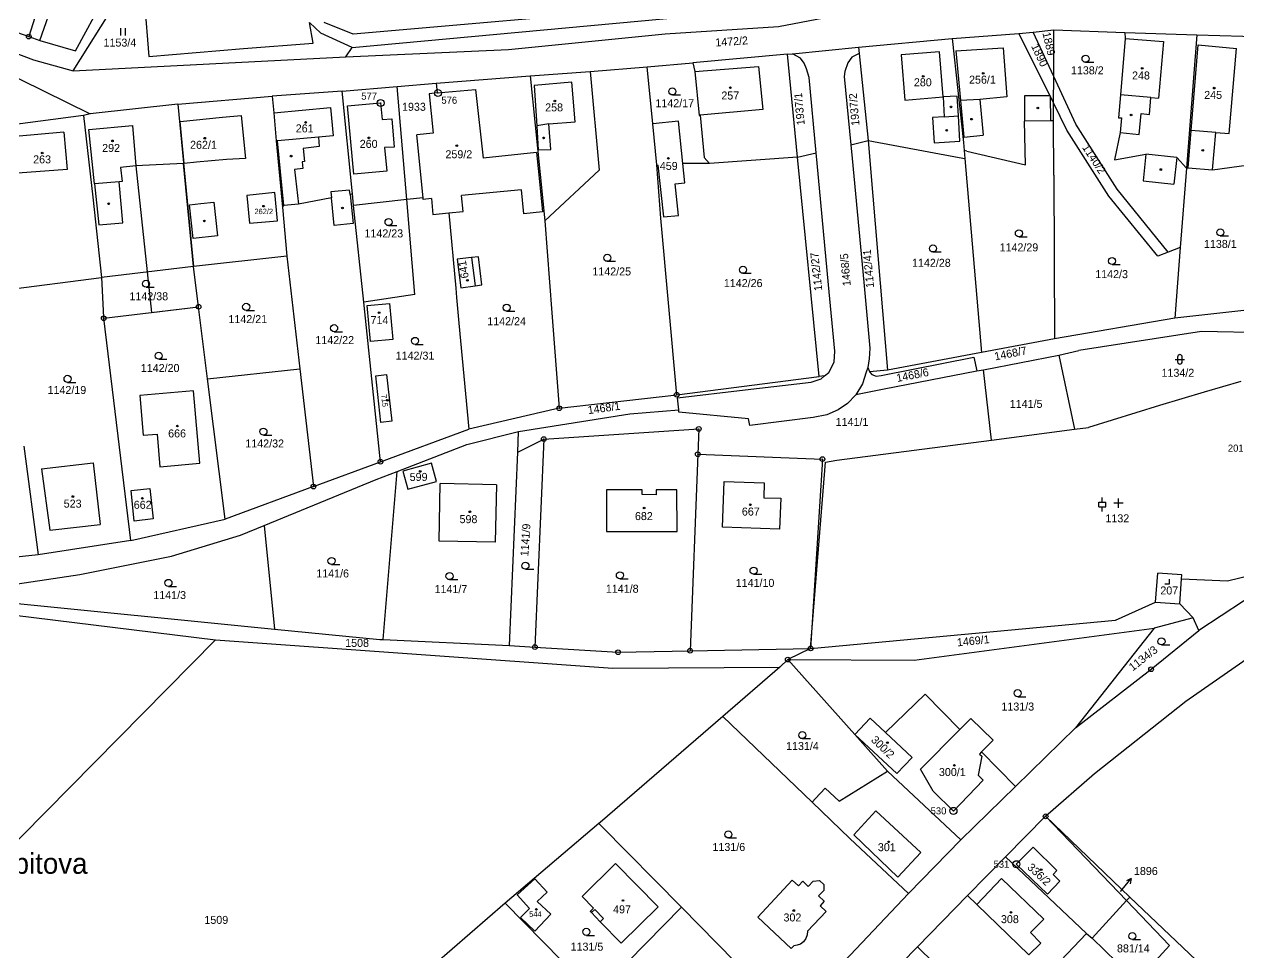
# Model space of a CAD drawing. Extents: x -820725 to -814908, y -1038210 to -1035296.
# Drawn here: x -818348.2 to -818090.2, y -1037106.1 to -1036908.8 of the extents above; entities that cross this region are included whole.
import ezdxf
from ezdxf.enums import TextEntityAlignment as Align

# ---------------------------------------------------------------- set-up
doc = ezdxf.new("R2010")
doc.units = 0
doc.header["$MEASUREMENT"] = 0
doc.linetypes.add('0_051C', pattern=[0])
for name, color, linetype in [('1009', 1, 'CONTINUOUS'), ('101', 1, 'CONTINUOUS'), ('1016', 1, 'CONTINUOUS'), ('1029', 1, 'CONTINUOUS'), ('105', 1, 'CONTINUOUS'), ('18', 1, 'CONTINUOUS'), ('21800', 1, 'CONTINUOUS'), ('21900', 1, 'CONTINUOUS'), ('23700', 1, 'CONTINUOUS'), ('304', 1, 'CONTINUOUS'), ('306', 1, 'CONTINUOUS'), ('315', 1, 'CONTINUOUS'), ('316', 1, 'CONTINUOUS'), ('318', 1, 'CONTINUOUS'), ('319', 1, 'CONTINUOUS'), ('402', 1, 'CONTINUOUS'), ('404', 1, 'CONTINUOUS')]:
    doc.layers.add(name, color=color, linetype=linetype)

# ---------------------------------------------------------------- blocks, each defined once
blk = doc.blocks.new('4_02$0')
at = {"layer": '404', "color": 255, "linetype": 'Continuous'}
blk.add_circle((-0.01, 0), 0.175, dxfattribs=at)
blk = doc.blocks.new('1029$1')
at = {"layer": '1029', "color": 6, "linetype": 'Continuous'}
for p, q in [((0, 3), (-0.5, 2)), ((0, 0), (0, 3)), ((0, 3), (0.5, 2))]:
    blk.add_line(p, q, dxfattribs=at)
blk = doc.blocks.new('3_04$3')
at = {"layer": '304', "color": 255, "linetype": 'Continuous'}
blk.add_line((0.01, 0), (1.76, 0), dxfattribs=at)
blk.add_circle((0.01, 0.75), 0.75, dxfattribs=at)
blk = doc.blocks.new('3_15$9')
at = {"layer": '315', "color": 255, "linetype": 'Continuous'}
for p, q in [((1, 1), (-1, 1)), ((0, 0), (0, 2))]:
    blk.add_line(p, q, dxfattribs=at)
blk = doc.blocks.new('3_16$4')
at = {"layer": '316', "color": 255, "linetype": 'Continuous'}
for p, q in [((-1, 1), (1, 1)), ((-0.5, 1.5), (-0.5, 0.5)), ((0.5, 0.5), (0.5, 1.5))]:
    blk.add_line(p, q, dxfattribs=at)
for centre, start, end in [((0, 1.5), 0, 180), ((0, 0.5), 180, 359.9879)]:
    blk.add_arc(centre, 0.5, start, end, dxfattribs=at)
blk = doc.blocks.new('3_06$2')
at = {"layer": '306', "color": 255, "linetype": 'Continuous'}
for p, q in [((-0.51, 0), (-0.51, 1.5)), ((0.49, 0), (0.49, 1.5))]:
    blk.add_line(p, q, dxfattribs=at)
blk = doc.blocks.new('3_19$11')
at = {"layer": '319', "color": 255, "linetype": 'Continuous'}
for p, q in [((-1, 0), (0, 0)), ((0, 0), (0, 1))]:
    blk.add_line(p, q, dxfattribs=at)
blk = doc.blocks.new('1_01$12')
at = {"layer": '101', "color": 3, "linetype": 'Continuous'}
for radius in [0.75, 0.03]:
    blk.add_circle((0, 0), radius, dxfattribs=at)
blk = doc.blocks.new('3_18$14')
at = {"layer": '318', "color": 255, "linetype": 'Continuous'}
for p, q in [((0, 2), (0, 3)), ((-0.75, 2), (0.75, 2)), ((-0.75, 1), (-0.75, 2)), ((-0.75, 1), (0.75, 1)), ((0, 0), (0, 1)), ((0.75, 1), (0.75, 2))]:
    blk.add_line(p, q, dxfattribs=at)
blk = doc.blocks.new('1_05$13')
at = {"layer": '105', "color": 3, "linetype": 'Continuous'}
for radius in [0.5, 0.0303]:
    blk.add_circle((0, 0), radius, dxfattribs=at)

msp = doc.modelspace()

# ---------------------------------------------------------------- linework, layer by layer
at = {"layer": '1029', "color": 255, "linetype": 'Continuous'}
msp.add_line((-818115.33, -1037093.12), (-818114.97, -1037092.69), dxfattribs=at)
at = {"layer": '21800', "color": 255, "linetype": 'Continuous'}
for p, q in [((-818114.36, -1036911.8), (-818106.24, -1036912.49)), ((-818153.81, -1036914.66), (-818161.92, -1036915.29)), ((-818153.05, -1036924.25), (-818153.81, -1036914.66)), ((-818150.33, -1036914.47), (-818140.27, -1036913.8)), ((-818150.33, -1036914.47), (-818149.35, -1036924.99)), ((-818140.27, -1036913.8), (-818139.49, -1036924.25)), ((-818106.24, -1036912.49), (-818107.27, -1036924.48)), ((-818100.32, -1036931.34), (-818098.82, -1036913.15)), ((-818098.82, -1036913.15), (-818090.71, -1036913.91)), ((-818092.25, -1036932.01), (-818090.71, -1036913.91)), ((-818161.92, -1036915.29), (-818161.16, -1036924.92)), ((-818205.79, -1036918.86), (-818192.23, -1036917.8)), ((-818192.23, -1036917.8), (-818191.36, -1036926.93)), ((-818260.53, -1036923.4), (-818252.38, -1036922.64)), ((-818252.38, -1036922.64), (-818250.77, -1036937.23)), ((-818231.88, -1036921.13), (-818239.95, -1036921.8)), ((-818239.95, -1036921.8), (-818239.38, -1036930.36)), ((-818231.2, -1036929.53), (-818231.88, -1036921.13)), ((-818161.16, -1036924.92), (-818153.05, -1036924.25)), ((-818150.05, -1036924.06), (-818153.05, -1036924.25)), ((-818153.05, -1036924.25), (-818152.82, -1036928.48)), ((-818149.79, -1036928.23), (-818150.05, -1036924.06)), ((-818145.21, -1036924.77), (-818149.35, -1036924.99)), ((-818149.35, -1036924.99), (-818148.64, -1036932.8)), ((-818139.49, -1036924.25), (-818145.21, -1036924.77)), ((-818145.21, -1036924.77), (-818144.53, -1036932.34)), ((-818130.26, -1036923.98), (-818135.78, -1036924.03)), ((-818135.78, -1036924.03), (-818135.77, -1036929.38)), ((-818130.26, -1036923.98), (-818130.21, -1036929.33)), ((-818108.89, -1036924.34), (-818115.35, -1036923.81)), ((-818109.2, -1036927.94), (-818108.89, -1036924.34)), ((-818108.89, -1036924.34), (-818107.27, -1036924.48)), ((-818295.25, -1036927.63), (-818283.17, -1036926.46)), ((-818283.17, -1036926.46), (-818282.6, -1036932.49)), ((-818279.55, -1036926.14), (-818272.57, -1036925.51)), ((-818278.24, -1036940.65), (-818279.55, -1036926.14)), ((-818272.57, -1036925.51), (-818272.24, -1036929.02)), ((-818191.36, -1036926.93), (-818204.67, -1036928.13)), ((-818111.36, -1036932.21), (-818110.98, -1036927.79)), ((-818110.98, -1036927.79), (-818109.2, -1036927.94)), ((-818334.53, -1036931.13), (-818325.25, -1036930.33)), ((-818325.25, -1036930.33), (-818324.51, -1036938.91)), ((-818315.14, -1036929.43), (-818306.14, -1036928.57)), ((-818314.31, -1036938.37), (-818315.14, -1036929.43)), ((-818306.14, -1036928.57), (-818302.13, -1036928.15)), ((-818302.13, -1036928.15), (-818301.26, -1036937.29)), ((-818272.24, -1036929.02), (-818270.19, -1036928.86)), ((-818270.19, -1036928.86), (-818269.68, -1036934.89)), ((-818236.8, -1036929.96), (-818239.38, -1036930.36)), ((-818239.38, -1036930.36), (-818239.05, -1036935.5)), ((-818236.8, -1036929.96), (-818231.2, -1036929.53)), ((-818236.39, -1036935.38), (-818236.8, -1036929.96)), ((-818152.82, -1036928.48), (-818155.26, -1036928.62)), ((-818155.26, -1036928.62), (-818154.96, -1036933.97)), ((-818152.82, -1036928.48), (-818149.79, -1036928.23)), ((-818149.47, -1036933.63), (-818149.79, -1036928.23)), ((-818339.83, -1036931.69), (-818350.08, -1036932.61)), ((-818339.83, -1036931.69), (-818339.13, -1036939.67)), ((-818333.33, -1036942.68), (-818334.53, -1036931.13)), ((-818285.77, -1036932.76), (-818294.44, -1036933.55)), ((-818282.6, -1036932.49), (-818285.77, -1036932.76)), ((-818285.77, -1036932.76), (-818285.6, -1036934.79)), ((-818148.64, -1036932.8), (-818144.53, -1036932.34)), ((-818115.39, -1036931.77), (-818111.36, -1036932.21)), ((-818100.97, -1036939.29), (-818100.32, -1036931.34)), ((-818095.12, -1036931.77), (-818100.32, -1036931.34)), ((-818095.78, -1036939.72), (-818095.12, -1036931.77)), ((-818095.12, -1036931.77), (-818092.25, -1036932.01)), ((-818294.44, -1036933.55), (-818294.7, -1036933.58)), ((-818293.13, -1036947.32), (-818294.44, -1036933.55)), ((-818285.6, -1036934.79), (-818289, -1036935.17)), ((-818289, -1036935.17), (-818288.69, -1036937.98)), ((-818269.68, -1036934.89), (-818271.68, -1036935.01)), ((-818271.68, -1036935.01), (-818271.21, -1036940.02)), ((-818239.05, -1036935.5), (-818236.39, -1036935.38)), ((-818154.96, -1036933.97), (-818149.47, -1036933.63)), ((-818311.69, -1036938.12), (-818314.31, -1036938.37)), ((-818305.28, -1036937.54), (-818311.69, -1036938.12)), ((-818301.26, -1036937.29), (-818305.28, -1036937.54)), ((-818288.69, -1036937.98), (-818289.18, -1036938.03)), ((-818289.18, -1036938.03), (-818289.03, -1036939.44)), ((-818239.4, -1036936.02), (-818250.77, -1036937.23)), ((-818239.4, -1036936.02), (-818238.92, -1036940.76)), ((-818103.4, -1036937.08), (-818109.97, -1036936.43)), ((-818339.13, -1036939.67), (-818349.6, -1036940.47)), ((-818324.51, -1036938.91), (-818327.8, -1036939.22)), ((-818327.8, -1036939.22), (-818327.42, -1036942.2)), ((-818289.03, -1036939.44), (-818290.86, -1036939.66)), ((-818290.86, -1036939.66), (-818289.98, -1036947.06)), ((-818271.21, -1036940.02), (-818278.24, -1036940.65)), ((-818328.1, -1036942.29), (-818333.33, -1036942.68)), ((-818327.42, -1036942.2), (-818328.1, -1036942.29)), ((-818279.12, -1036944.04), (-818283.14, -1036944.42)), ((-818283.14, -1036944.42), (-818283, -1036945.71)), ((-818279.03, -1036944.95), (-818279.12, -1036944.04)), ((-818313.11, -1036947.18), (-818310.74, -1036946.92)), ((-818312.34, -1036954.32), (-818313.11, -1036947.18)), ((-818310.74, -1036946.92), (-818307.97, -1036946.62)), ((-818307.97, -1036946.62), (-818307.2, -1036953.77)), ((-818307.2, -1036953.77), (-818312.34, -1036954.32)), ((-818253.23, -1036958.38), (-818252.44, -1036964.39)), ((-818157.81, -1037067.12), (-818149.48, -1037058.69)), ((-818144.84, -1037064.37), (-818145.61, -1037068.41)), ((-818144.87, -1037063.42), (-818145.34, -1037063.89)), ((-818145.34, -1037063.89), (-818144.84, -1037064.37)), ((-818155.17, -1037071.78), (-818157.81, -1037067.12)), ((-818144.55, -1037069.44), (-818150.85, -1037076.01)), ((-818144.55, -1037069.44), (-818145.61, -1037068.41)), ((-818150.85, -1037076.01), (-818155.17, -1037071.78)), ((-818167.32, -1037075.96), (-818172.03, -1037081.06)), ((-818157.74, -1037084.85), (-818167.32, -1037075.96)), ((-818172.03, -1037081.06), (-818162.63, -1037090.03)), ((-818162.63, -1037090.03), (-818157.74, -1037084.85)), ((-818133.89, -1037083.66), (-818137.52, -1037087.33)), ((-818133.89, -1037083.66), (-818128.84, -1037088.65)), ((-818137.52, -1037087.33), (-818130.88, -1037093.69)), ((-818145.84, -1037095.88), (-818140.65, -1037090.37)), ((-818140.65, -1037090.37), (-818131.67, -1037099.02)), ((-818128.84, -1037088.65), (-818129.66, -1037089.51)), ((-818129.66, -1037089.51), (-818128.21, -1037090.89)), ((-818128.21, -1037090.89), (-818130.88, -1037093.69)), ((-818227.05, -1037096.9), (-818227.77, -1037097.6)), ((-818225.16, -1037098.84), (-818227.05, -1037096.9)), ((-818225.88, -1037099.55), (-818225.16, -1037098.84)), ((-818131.67, -1037099.02), (-818134.5, -1037101.79)), ((-818134.5, -1037101.79), (-818132.28, -1037104.06)), ((-818132.28, -1037104.06), (-818134.85, -1037106.58))]:
    msp.add_line(p, q, dxfattribs=at)
msp.add_lwpolyline([(-818333.33, -1036942.68), (-818332.39, -1036951.43), (-818327.27, -1036951), (-818328.1, -1036942.29)], dxfattribs=at)
at = {"layer": '21900', "color": 3, "linetype": 'Continuous'}
for p, q in [((-818308.23, -1036788.88), (-818347.3, -1036911.4)), ((-818344.92, -1036912.22), (-818339.55, -1036896.6)), ((-818337.38, -1036914.44), (-818330.57, -1036901.91)), ((-818337.84, -1036918.67), (-818328.83, -1036904.38)), ((-818322.7, -1036904.16), (-818321.75, -1036915.61)), ((-818363.37, -1036905.83), (-818347.3, -1036911.4)), ((-818278.56, -1036913.72), (-818187.14, -1036905.31)), ((-818213.18, -1036905.26), (-818278.39, -1036910.89)), ((-818187.98, -1036909.28), (-818165.42, -1036904.94)), ((-818367.68, -1036908.34), (-818346.27, -1036916.35)), ((-818286.9, -1036912.78), (-818287.62, -1036908.4)), ((-818285.25, -1036910.66), (-818287.62, -1036908.4)), ((-818278.39, -1036910.89), (-818284.51, -1036908.44)), ((-818212.12, -1036910.85), (-818187.98, -1036909.28)), ((-818347.3, -1036911.4), (-818344.92, -1036912.22)), ((-818344.92, -1036912.22), (-818337.38, -1036914.44)), ((-818278.56, -1036913.72), (-818285.25, -1036910.66)), ((-818245.34, -1036914.18), (-818212.12, -1036910.85)), ((-818171.03, -1036913.68), (-818151.1, -1036911.84)), ((-818151.1, -1036911.84), (-818136.95, -1036910.79)), ((-818151.1, -1036911.84), (-818148.72, -1036933.89)), ((-818136.95, -1036910.79), (-818133.9, -1036910.46)), ((-818130.26, -1036923.98), (-818136.95, -1036910.79)), ((-818133.9, -1036910.46), (-818129.49, -1036909.99)), ((-818129.53, -1036919.9), (-818133.9, -1036910.46)), ((-818129.53, -1036919.9), (-818129.49, -1036909.99)), ((-818129.49, -1036909.99), (-818114.43, -1036910.53)), ((-818114.36, -1036911.8), (-818115.35, -1036923.81)), ((-818114.43, -1036910.53), (-818114.36, -1036911.8)), ((-818114.43, -1036910.53), (-818099.12, -1036911.07)), ((-818099.12, -1036911.07), (-818101.36, -1036939.4)), ((-818099.12, -1036911.07), (-818080.74, -1036911.54)), ((-818321.75, -1036915.61), (-818301.66, -1036913.94)), ((-818301.66, -1036913.94), (-818286.9, -1036912.78)), ((-818279.92, -1036915.72), (-818278.56, -1036913.72)), ((-818279.92, -1036915.72), (-818245.34, -1036914.18)), ((-818185.01, -1036915.05), (-818171.03, -1036913.68)), ((-818171.03, -1036913.68), (-818170.89, -1036914.99)), ((-818358.52, -1036915.86), (-818334.23, -1036927.86)), ((-818346.27, -1036916.35), (-818337.84, -1036918.67)), ((-818337.84, -1036918.67), (-818279.92, -1036915.72)), ((-818215.89, -1036917.85), (-818206.2, -1036916.97)), ((-818186.07, -1036915.15), (-818206.2, -1036916.97)), ((-818206.2, -1036916.97), (-818205.79, -1036918.86)), ((-818186.07, -1036915.15), (-818185.01, -1036915.05)), ((-818183.97, -1036937.03), (-818186.07, -1036915.15)), ((-818170.89, -1036914.99), (-818168.97, -1036933.53)), ((-818260.74, -1036921.3), (-818240.75, -1036919.77)), ((-818240.75, -1036919.77), (-818228.05, -1036918.8)), ((-818240.75, -1036919.77), (-818238.61, -1036940.69)), ((-818228.05, -1036918.8), (-818215.89, -1036917.85)), ((-818228.05, -1036918.8), (-818226.09, -1036939.8)), ((-818214.73, -1036929.93), (-818215.89, -1036917.85)), ((-818205.79, -1036918.86), (-818204.85, -1036928.15)), ((-818129.55, -1036925.47), (-818129.53, -1036919.9)), ((-818124.83, -1036930.04), (-818129.53, -1036919.9)), ((-818280.68, -1036922.99), (-818269.01, -1036922)), ((-818269.01, -1036922), (-818260.74, -1036921.3)), ((-818266.97, -1036946.07), (-818269.01, -1036922)), ((-818260.74, -1036921.3), (-818260.53, -1036923.4)), ((-818315.63, -1036925.76), (-818295.58, -1036924.09)), ((-818280.68, -1036922.99), (-818295.58, -1036924.09)), ((-818295.58, -1036924.09), (-818295.25, -1036927.63)), ((-818278.53, -1036944.85), (-818280.68, -1036922.99)), ((-818260.53, -1036923.4), (-818262.22, -1036923.56)), ((-818262.22, -1036923.56), (-818261.36, -1036931.95)), ((-818129.55, -1036925.47), (-818130.26, -1036923.98)), ((-818115.35, -1036923.81), (-818115.75, -1036928.66)), ((-818315.63, -1036925.76), (-818334.23, -1036927.86)), ((-818315.63, -1036925.76), (-818312.27, -1036960.24)), ((-818295.25, -1036927.63), (-818294.7, -1036933.58)), ((-818129.56, -1036929.33), (-818129.55, -1036925.47)), ((-818126.77, -1036931.27), (-818129.55, -1036925.47)), ((-818335.64, -1036928.16), (-818355.2, -1036930.75)), ((-818334.23, -1036927.86), (-818335.64, -1036928.16)), ((-818335.64, -1036928.16), (-818333.71, -1036945.51)), ((-818209.28, -1036929.41), (-818214.73, -1036929.93)), ((-818213.89, -1036938.67), (-818214.73, -1036929.93)), ((-818208.34, -1036938.39), (-818209.28, -1036929.41)), ((-818204.85, -1036928.15), (-818204.67, -1036928.13)), ((-818204.67, -1036928.13), (-818203.82, -1036937.08)), ((-818130.21, -1036929.33), (-818135.77, -1036929.38)), ((-818135.54, -1036938.7), (-818135.77, -1036929.38)), ((-818129.56, -1036929.33), (-818130.21, -1036929.33)), ((-818129.51, -1036940.86), (-818129.56, -1036929.33)), ((-818116.06, -1036943.85), (-818124.83, -1036930.04)), ((-818115.75, -1036928.66), (-818115.13, -1036928.71)), ((-818115.13, -1036928.71), (-818115.39, -1036931.77)), ((-818261.36, -1036931.95), (-818264.85, -1036932.31)), ((-818263.51, -1036945.69), (-818264.85, -1036932.31)), ((-818117.84, -1036945.31), (-818126.77, -1036931.27)), ((-818115.39, -1036931.77), (-818116.59, -1036937.57)), ((-818294.7, -1036933.58), (-818293.4, -1036947.66)), ((-818172.65, -1036934.39), (-818168.97, -1036933.53)), ((-818168.97, -1036933.53), (-818167.96, -1036945.3)), ((-818168.97, -1036933.53), (-818149.6, -1036937.13)), ((-818148.72, -1036933.89), (-818148.57, -1036935.59)), ((-818203.82, -1036937.08), (-818202.7, -1036938.37)), ((-818183.97, -1036937.03), (-818202.7, -1036938.37)), ((-818183.97, -1036937.03), (-818180, -1036936.1)), ((-818179.34, -1036983.62), (-818183.97, -1036937.03)), ((-818149.6, -1036937.13), (-818148.42, -1036937.35)), ((-818147.98, -1036935.73), (-818148.57, -1036935.59)), ((-818148.57, -1036935.59), (-818148.42, -1036937.35)), ((-818148.42, -1036937.35), (-818144.86, -1036978.53)), ((-818147.98, -1036935.73), (-818135.54, -1036938.7)), ((-818116.59, -1036937.57), (-818109.97, -1036936.43)), ((-818109.97, -1036936.43), (-818110.56, -1036942.09)), ((-818103.4, -1036937.08), (-818104.03, -1036942.78)), ((-818101.36, -1036939.4), (-818103.4, -1036937.08)), ((-818095.78, -1036939.72), (-818083.8, -1036938.09)), ((-818238.61, -1036940.69), (-818238.92, -1036940.76)), ((-818238.61, -1036940.69), (-818237.62, -1036950.58)), ((-818226.09, -1036939.8), (-818237.62, -1036950.58)), ((-818212.98, -1036949.97), (-818213.89, -1036938.67)), ((-818213.89, -1036938.67), (-818213.63, -1036938.77)), ((-818213.63, -1036938.77), (-818212.46, -1036949.74)), ((-818202.7, -1036938.37), (-818208.34, -1036938.39)), ((-818207.91, -1036942.47), (-818208.34, -1036938.39)), ((-818101.36, -1036939.4), (-818102.66, -1036956.23)), ((-818101.36, -1036939.4), (-818100.97, -1036939.29)), ((-818100.97, -1036939.29), (-818095.78, -1036939.72)), ((-818238.92, -1036940.76), (-818238.13, -1036948.65)), ((-818209.98, -1036942.69), (-818207.91, -1036942.47)), ((-818209.28, -1036949.41), (-818209.98, -1036942.69)), ((-818129.51, -1036940.86), (-818129.36, -1036975.67)), ((-818110.56, -1036942.09), (-818104.03, -1036942.78)), ((-818333.71, -1036945.51), (-818331.82, -1036962.63)), ((-818295.03, -1036944.56), (-818300.97, -1036945.16)), ((-818300.97, -1036945.16), (-818300.41, -1036951.09)), ((-818294.43, -1036950.54), (-818295.03, -1036944.56)), ((-818283, -1036945.71), (-818289.98, -1036947.06)), ((-818282.39, -1036951.56), (-818283, -1036945.71)), ((-818278.53, -1036944.85), (-818279.03, -1036944.95)), ((-818279.03, -1036944.95), (-818278.38, -1036951.14)), ((-818278.28, -1036947.29), (-818278.53, -1036944.85)), ((-818263.51, -1036945.69), (-818266.97, -1036946.07)), ((-818263.48, -1036946.02), (-818263.51, -1036945.69)), ((-818261.75, -1036945.85), (-818263.48, -1036946.02)), ((-818261.75, -1036945.85), (-818261.41, -1036949.24)), ((-818242.62, -1036943.97), (-818255.33, -1036945.21)), ((-818254.99, -1036948.59), (-818255.33, -1036945.21)), ((-818242.12, -1036949.05), (-818242.62, -1036943.97)), ((-818167.96, -1036945.3), (-818164.84, -1036982.29)), ((-818107.4, -1036958.06), (-818117.84, -1036945.31)), ((-818105.25, -1036957.23), (-818116.06, -1036943.85)), ((-818293.4, -1036947.66), (-818293.13, -1036947.32)), ((-818293.4, -1036947.66), (-818292.44, -1036958.06)), ((-818289.98, -1036947.06), (-818293.13, -1036947.32)), ((-818266.97, -1036946.07), (-818278.28, -1036947.29)), ((-818276.12, -1036967.87), (-818278.28, -1036947.29)), ((-818265.27, -1036966.23), (-818266.97, -1036946.07)), ((-818300.41, -1036951.09), (-818294.43, -1036950.54)), ((-818261.41, -1036949.24), (-818258.05, -1036948.9)), ((-818258.05, -1036948.9), (-818254.99, -1036948.59)), ((-818258.05, -1036948.9), (-818256.57, -1036964.91)), ((-818238.13, -1036948.65), (-818242.12, -1036949.05)), ((-818237.62, -1036950.58), (-818236.14, -1036970.15)), ((-818209.64, -1036987.54), (-818212.98, -1036949.97)), ((-818212.46, -1036949.74), (-818209.28, -1036949.41)), ((-818278.38, -1036951.14), (-818282.39, -1036951.56)), ((-818292.44, -1036958.06), (-818312.27, -1036960.24)), ((-818292.44, -1036958.06), (-818289.68, -1036982.05)), ((-818253.23, -1036958.38), (-818256.27, -1036958.73)), ((-818256.27, -1036958.73), (-818255.47, -1036964.78)), ((-818251.76, -1036958.24), (-818253.23, -1036958.38)), ((-818251, -1036964.19), (-818251.76, -1036958.24)), ((-818105.25, -1036957.23), (-818107.4, -1036958.06)), ((-818102.66, -1036956.23), (-818105.25, -1036957.23)), ((-818102.66, -1036956.23), (-818103.82, -1036971.23)), ((-818312.27, -1036960.24), (-818331.82, -1036962.63)), ((-818311.2, -1036968.84), (-818312.27, -1036960.24)), ((-818352.76, -1036965.27), (-818331.82, -1036962.63)), ((-818331.82, -1036962.63), (-818331.4, -1036971.04)), ((-818265.27, -1036966.23), (-818276.12, -1036967.87)), ((-818256.57, -1036964.91), (-818256.39, -1036966.86)), ((-818255.47, -1036964.78), (-818252.44, -1036964.39)), ((-818252.44, -1036964.39), (-818251, -1036964.19)), ((-818331.37, -1036971.28), (-818311.2, -1036968.84)), ((-818309.29, -1036984.18), (-818311.2, -1036968.84)), ((-818275.91, -1036969.9), (-818276.12, -1036967.87)), ((-818275.4, -1036968.55), (-818270.62, -1036968.15)), ((-818274.71, -1036976.2), (-818275.4, -1036968.55)), ((-818270.62, -1036968.15), (-818269.94, -1036975.76)), ((-818256.39, -1036966.86), (-818255.89, -1036972.3)), ((-818331.37, -1036971.28), (-818331.4, -1036971.04)), ((-818325.6, -1037018.49), (-818331.37, -1036971.28)), ((-818272.57, -1037001.78), (-818275.91, -1036969.9)), ((-818236.14, -1036970.15), (-818234.6, -1036990.41)), ((-818103.82, -1036971.23), (-818129.36, -1036975.67)), ((-818087.23, -1036969.4), (-818103.82, -1036971.23)), ((-818255.89, -1036972.3), (-818253.81, -1036994.84)), ((-818098.17, -1036974.12), (-818124.23, -1036978.14)), ((-818076.36, -1036974.57), (-818098.17, -1036974.12)), ((-818269.94, -1036975.76), (-818274.71, -1036976.2)), ((-818129.36, -1036975.67), (-818144.86, -1036978.53)), ((-818144.86, -1036978.53), (-818164.84, -1036982.29)), ((-818144.47, -1036982.22), (-818128.47, -1036979.09)), ((-818128.47, -1036979.09), (-818124.23, -1036978.14)), ((-818128.47, -1036979.09), (-818125.09, -1036994.87)), ((-818309.29, -1036984.18), (-818289.68, -1036982.05)), ((-818305.59, -1037013.95), (-818309.29, -1036984.18)), ((-818289.68, -1036982.05), (-818286.81, -1037007.05)), ((-818273.59, -1036983.48), (-818271.28, -1036983.22)), ((-818272.49, -1036993.41), (-818273.59, -1036983.48)), ((-818271.28, -1036983.22), (-818270.15, -1036993.17)), ((-818209.64, -1036987.54), (-818179.34, -1036983.62)), ((-818178.2, -1036983.52), (-818179.34, -1036983.62)), ((-818164.84, -1036982.29), (-818168.65, -1036982.64)), ((-818145.89, -1036982.46), (-818144.47, -1036982.22)), ((-818142.79, -1036997.18), (-818144.47, -1036982.22)), ((-818312.26, -1036986.69), (-818323.7, -1036987.71)), ((-818310.92, -1037002.1), (-818312.26, -1036986.69)), ((-818097.58, -1036986.98), (-818107.06, -1036989.82)), ((-818089.76, -1036984.72), (-818097.58, -1036986.98)), ((-818323.7, -1036987.71), (-818322.99, -1036996.13)), ((-818234.6, -1036990.41), (-818209.64, -1036987.54)), ((-818234.6, -1036990.41), (-818253.81, -1036994.84)), ((-818243.21, -1036995.34), (-818219.59, -1036991.61)), ((-818219.59, -1036991.61), (-818209.21, -1036990.73)), ((-818209.17, -1036991.22), (-818209.21, -1036990.73)), ((-818107.06, -1036989.82), (-818122.12, -1036994.48)), ((-818272.57, -1037001.78), (-818253.81, -1036994.84)), ((-818270.15, -1036993.17), (-818272.49, -1036993.41)), ((-818237.87, -1036996.96), (-818204.94, -1036994.79)), ((-818204.94, -1036994.79), (-818205.15, -1037000.17)), ((-818142.79, -1036997.18), (-818125.09, -1036994.87)), ((-818125.09, -1036994.87), (-818122.12, -1036994.48)), ((-818322.99, -1036996.13), (-818320.01, -1036995.88)), ((-818320.01, -1036995.88), (-818319.41, -1037002.84)), ((-818254.23, -1036998.13), (-818243.21, -1036995.34)), ((-818243.4, -1036999.71), (-818243.21, -1036995.34)), ((-818243.4, -1036999.71), (-818237.87, -1036996.96)), ((-818237.87, -1036996.96), (-818239.76, -1037041.17)), ((-818175.59, -1037001.4), (-818142.79, -1036997.18)), ((-818348.32, -1036998.47), (-818345.26, -1037021.58)), ((-818269.03, -1037003.82), (-818254.23, -1036998.13)), ((-818245.15, -1037040.84), (-818243.4, -1036999.71)), ((-818344.56, -1037003.25), (-818333.59, -1037002.03)), ((-818333.59, -1037002.03), (-818332.13, -1037015.1)), ((-818319.41, -1037002.84), (-818310.92, -1037002.1)), ((-818286.81, -1037007.05), (-818272.57, -1037001.78)), ((-818261.74, -1037002.1), (-818267.82, -1037003.74)), ((-818260.69, -1037005.98), (-818261.74, -1037002.1)), ((-818205.15, -1037000.17), (-818206.78, -1037041.95)), ((-818205.15, -1037000.17), (-818178.67, -1037001.22)), ((-818178.67, -1037001.22), (-818181.19, -1037041.43)), ((-818181.19, -1037041.43), (-818178.01, -1037001.86)), ((-818178.01, -1037001.86), (-818175.59, -1037001.4)), ((-818344.56, -1037003.25), (-818342.82, -1037016.29)), ((-818273.47, -1037005.52), (-818269.03, -1037003.82)), ((-818272.01, -1037039.58), (-818269.03, -1037003.82)), ((-818267.82, -1037003.74), (-818266.77, -1037007.63)), ((-818325.53, -1037007.86), (-818321.54, -1037007.46)), ((-818321.54, -1037007.46), (-818320.83, -1037013.91)), ((-818286.81, -1037007.05), (-818305.59, -1037013.95)), ((-818297.31, -1037015.32), (-818273.47, -1037005.52)), ((-818266.77, -1037007.63), (-818260.69, -1037005.98)), ((-818260.1, -1037018.64), (-818259.88, -1037006.37)), ((-818247.95, -1037006.65), (-818259.88, -1037006.37)), ((-818247.95, -1037006.65), (-818248.2, -1037018.84)), ((-818216.96, -1037007.73), (-818224.56, -1037007.77)), ((-818224.56, -1037007.77), (-818224.54, -1037016.57)), ((-818216.97, -1037008.75), (-818216.96, -1037007.73)), ((-818209.58, -1037007.74), (-818214.02, -1037007.76)), ((-818214.02, -1037007.76), (-818214.01, -1037008.79)), ((-818209.56, -1037016.57), (-818209.58, -1037007.74)), ((-818199.87, -1037015.68), (-818199.54, -1037006)), ((-818199.54, -1037006), (-818191.03, -1037006.25)), ((-818191.03, -1037006.25), (-818191.14, -1037009.44)), ((-818324.87, -1037014.37), (-818325.53, -1037007.86)), ((-818214.01, -1037008.79), (-818216.97, -1037008.75)), ((-818191.14, -1037009.44), (-818187.53, -1037009.54)), ((-818187.53, -1037009.54), (-818187.77, -1037016.09)), ((-818342.82, -1037016.29), (-818332.13, -1037015.1)), ((-818325.6, -1037018.49), (-818305.59, -1037013.95)), ((-818320.83, -1037013.91), (-818324.87, -1037014.37)), ((-818302.34, -1037017.39), (-818297.31, -1037015.32)), ((-818297.31, -1037015.32), (-818295.1, -1037037.32)), ((-818316.95, -1037021.86), (-818302.34, -1037017.39)), ((-818224.54, -1037016.57), (-818209.56, -1037016.57)), ((-818187.77, -1037016.09), (-818199.87, -1037015.68)), ((-818325.6, -1037018.49), (-818345.26, -1037021.58)), ((-818248.2, -1037018.84), (-818260.1, -1037018.64)), ((-818345.26, -1037021.58), (-818360.8, -1037023.15)), ((-818336.45, -1037025.7), (-818316.95, -1037021.86)), ((-818356.35, -1037028.7), (-818336.45, -1037025.7)), ((-818107.89, -1037031.62), (-818107.42, -1037025.46)), ((-818102.32, -1037025.83), (-818107.42, -1037025.46)), ((-818102.38, -1037026.63), (-818102.32, -1037025.83)), ((-818092.61, -1037027.09), (-818084.3, -1037025.01)), ((-818102.76, -1037031.94), (-818102.38, -1037026.63)), ((-818102.38, -1037026.63), (-818092.61, -1037027.09)), ((-818083.24, -1037027.43), (-818098.7, -1037037.6)), ((-818356.34, -1037031.21), (-818295.1, -1037037.32)), ((-818116.38, -1037035.47), (-818107.89, -1037031.62)), ((-818107.89, -1037031.62), (-818102.76, -1037031.94)), ((-818102.76, -1037031.94), (-818099.89, -1037034.97)), ((-818101.44, -1037052.64), (-818070.57, -1037031.09)), ((-818181.19, -1037041.43), (-818116.38, -1037035.47)), ((-818099.89, -1037034.97), (-818108.19, -1037037.14)), ((-818098.7, -1037037.6), (-818099.89, -1037034.97)), ((-818295.1, -1037037.32), (-818272.7, -1037039.55)), ((-818159.18, -1037043.94), (-818108.19, -1037037.14)), ((-818108.19, -1037037.14), (-818124.91, -1037058.31)), ((-818108.84, -1037045.88), (-818098.7, -1037037.6)), ((-818307.63, -1037039.6), (-818439.5, -1037173.34)), ((-818272.7, -1037039.55), (-818272.01, -1037039.58)), ((-818272.01, -1037039.58), (-818245.15, -1037040.84)), ((-818245.15, -1037040.84), (-818239.76, -1037041.17)), ((-818239.76, -1037041.17), (-818222.08, -1037042.26)), ((-818222.08, -1037042.26), (-818206.78, -1037041.95)), ((-818206.78, -1037041.95), (-818181.19, -1037041.43)), ((-818186.04, -1037043.81), (-818187.71, -1037045.43)), ((-818181.19, -1037041.43), (-818186.04, -1037043.81)), ((-818186.04, -1037043.81), (-818159.18, -1037043.94)), ((-818186.04, -1037043.81), (-818171.8, -1037059.74)), ((-818187.71, -1037045.43), (-818199.86, -1037055.88)), ((-818124.91, -1037058.31), (-818108.84, -1037045.88)), ((-818165.25, -1037059.32), (-818156.83, -1037051.15)), ((-818156.83, -1037051.15), (-818149.48, -1037058.69)), ((-818120.9, -1037068), (-818101.44, -1037052.64)), ((-818199.86, -1037055.88), (-818225.91, -1037078.42)), ((-818180.89, -1037074.11), (-818199.86, -1037055.88)), ((-818171.8, -1037059.74), (-818168.53, -1037056.25)), ((-818165.25, -1037059.32), (-818168.53, -1037056.25)), ((-818147.12, -1037056.31), (-818149.48, -1037058.69)), ((-818142.39, -1037060.91), (-818147.12, -1037056.31)), ((-818159.62, -1037064.6), (-818165.25, -1037059.32)), ((-818124.91, -1037058.31), (-818137.68, -1037070.8)), ((-818171.8, -1037059.74), (-818168.96, -1037062.92)), ((-818162.85, -1037068.05), (-818171.8, -1037059.74)), ((-818142.39, -1037060.91), (-818144.87, -1037063.42)), ((-818168.96, -1037062.92), (-818164.83, -1037067.56)), ((-818144.87, -1037063.42), (-818137.68, -1037070.8)), ((-818162.85, -1037068.05), (-818159.62, -1037064.6)), ((-818175.12, -1037073.94), (-818164.83, -1037067.56)), ((-818164.83, -1037067.56), (-818149.28, -1037082.15)), ((-818131.25, -1037077.13), (-818120.9, -1037068)), ((-818180.14, -1037073.33), (-818178.08, -1037071.17)), ((-818178.08, -1037071.17), (-818175.12, -1037073.94)), ((-818137.68, -1037070.8), (-818149.28, -1037082.15)), ((-818180.89, -1037074.11), (-818180.14, -1037073.33)), ((-818172.84, -1037081.81), (-818180.89, -1037074.11)), ((-818139.76, -1037085.74), (-818131.25, -1037077.13)), ((-818131.25, -1037077.13), (-818113.4, -1037094.3)), ((-818114.08, -1037095.04), (-818131.25, -1037077.13)), ((-818226.15, -1037078.62), (-818246.05, -1037095.56)), ((-818225.91, -1037078.42), (-818226.15, -1037078.62)), ((-818225.66, -1037079.12), (-818226.15, -1037078.62)), ((-818208.6, -1037096.46), (-818225.66, -1037079.12)), ((-818160.36, -1037093.5), (-818172.84, -1037081.81)), ((-818149.28, -1037082.15), (-818160.36, -1037093.5)), ((-818229.75, -1037094.15), (-818222.63, -1037087.15)), ((-818213.55, -1037096.38), (-818222.63, -1037087.15)), ((-818139.76, -1037085.74), (-818147.84, -1037093.98)), ((-818139.76, -1037085.74), (-818122.56, -1037102)), ((-818239.79, -1037090.41), (-818243.52, -1037093.83)), ((-818237.17, -1037093.27), (-818239.79, -1037090.41)), ((-818192.43, -1037098.59), (-818185.07, -1037090.68)), ((-818185.07, -1037090.68), (-818183.74, -1037091.91)), ((-818183.74, -1037091.91), (-818182.85, -1037090.94)), ((-818182.85, -1037090.94), (-818181.69, -1037092.02)), ((-818181.69, -1037092.02), (-818180.67, -1037090.93)), ((-818180.67, -1037090.93), (-818179.28, -1037090.76)), ((-818178.35, -1037092.89), (-818179.54, -1037094.02)), ((-818179.28, -1037090.76), (-818178.41, -1037091.63)), ((-818178.41, -1037091.63), (-818178.35, -1037092.89)), ((-818243.52, -1037093.83), (-818240.9, -1037096.69)), ((-818239.28, -1037095.21), (-818237.17, -1037093.27)), ((-818236.38, -1037097.94), (-818239.28, -1037095.21)), ((-818227.3, -1037096.64), (-818229.75, -1037094.15)), ((-818160.36, -1037093.5), (-818185.44, -1037119.99)), ((-818179.54, -1037094.02), (-818178.3, -1037095.19)), ((-818178.3, -1037095.19), (-818179.19, -1037096.15)), ((-818147.84, -1037093.98), (-818158.48, -1037104.84)), ((-818147.84, -1037093.98), (-818145.84, -1037095.88)), ((-818114.08, -1037095.04), (-818121.4, -1037103.02)), ((-818113.4, -1037094.3), (-818114.08, -1037095.04)), ((-818104.92, -1037104.6), (-818114.08, -1037095.04)), ((-818113.4, -1037094.3), (-818096.43, -1037110.42)), ((-818246.05, -1037095.56), (-818328.31, -1037166.92)), ((-818246.05, -1037095.56), (-818227.59, -1037114.34)), ((-818242.83, -1037098.6), (-818240.9, -1037096.69)), ((-818239.74, -1037101.51), (-818236.38, -1037097.94)), ((-818228.02, -1037097.35), (-818227.3, -1037096.64)), ((-818227.77, -1037097.6), (-818228.02, -1037097.35)), ((-818225.88, -1037099.55), (-818227.77, -1037097.6)), ((-818224.1, -1037112.16), (-818208.6, -1037096.46)), ((-818221.42, -1037104.12), (-818213.55, -1037096.38)), ((-818185.44, -1037119.99), (-818208.6, -1037096.46)), ((-818177.89, -1037097.37), (-818181.83, -1037101.55)), ((-818179.19, -1037096.15), (-818177.89, -1037097.37)), ((-818145.84, -1037095.88), (-818134.85, -1037106.58)), ((-818239.74, -1037101.51), (-818242.83, -1037098.6)), ((-818221.42, -1037104.12), (-818225.88, -1037099.55)), ((-818185.29, -1037105.23), (-818192.43, -1037098.59)), ((-818182.17, -1037103.06), (-818182.67, -1037103.77)), ((-818181.9, -1037102.29), (-818182.17, -1037103.06)), ((-818181.83, -1037101.55), (-818181.9, -1037102.29)), ((-818129.43, -1037109.26), (-818122.56, -1037102)), ((-818122.56, -1037102), (-818121.4, -1037103.02)), ((-818121.4, -1037103.02), (-818116.1, -1037108.12)), ((-818184.73, -1037104.63), (-818185.29, -1037105.23)), ((-818184.02, -1037104.54), (-818184.73, -1037104.63)), ((-818183.33, -1037104.27), (-818184.02, -1037104.54)), ((-818182.67, -1037103.77), (-818183.33, -1037104.27)), ((-818158.48, -1037104.84), (-818169.62, -1037116.17)), ((-818123.06, -1037139.42), (-818158.48, -1037104.84)), ((-818111.94, -1037112.19), (-818104.92, -1037104.6))]:
    msp.add_line(p, q, dxfattribs=at)
for points in [[(-818180, -1036936.1), (-818181.51, -1036920.08), (-818182.05, -1036918.23), (-818182.53, -1036917.06), (-818183.36, -1036916.01), (-818185.01, -1036915.05)], [(-818170.89, -1036914.99), (-818172.4, -1036915.75), (-818173.27, -1036916.96), (-818173.88, -1036918.8), (-818174.03, -1036919.9), (-818172.65, -1036934.39)], [(-818172.65, -1036934.39), (-818172.37, -1036937.32), (-818169.9, -1036963.57), (-818168.61, -1036977.64), (-818168.74, -1036979.93), (-818169.04, -1036981.77)], [(-818178.2, -1036983.52), (-818177.31, -1036982.77), (-818176.21, -1036980.63), (-818176.06, -1036978.26), (-818177.37, -1036964.19), (-818179.79, -1036938.31), (-818180, -1036936.1)], [(-818169.04, -1036981.77), (-818169.35, -1036982.7), (-818170.18, -1036985.21), (-818171.58, -1036987.55)], [(-818169.04, -1036981.77), (-818168.71, -1036982.57), (-818168.65, -1036982.64)], [(-818168.65, -1036982.64), (-818168.15, -1036983.21), (-818167.29, -1036983.55), (-818166.17, -1036983.42), (-818146.48, -1036979.57), (-818145.89, -1036982.46)], [(-818209.21, -1036990.73), (-818209.44, -1036988.2), (-818195.09, -1036986.51), (-818181.1, -1036984.86), (-818178.95, -1036984.15), (-818178.2, -1036983.52)], [(-818145.89, -1036982.46), (-818145.88, -1036982.53), (-818165.54, -1036986.38), (-818171.58, -1036987.55)], [(-818171.58, -1036987.55), (-818173.32, -1036989.36), (-818175.35, -1036990.77), (-818177.75, -1036991.8), (-818180.63, -1036992.34), (-818194.12, -1036994.08), (-818194.35, -1036992.63), (-818209.17, -1036991.22)], [(-818376.8, -1037032.52), (-818363.56, -1037032.73), (-818307.63, -1037039.6)], [(-818307.63, -1037039.6), (-818223.19, -1037045.63), (-818187.71, -1037045.43)]]:
    msp.add_lwpolyline(points, dxfattribs=at)
at = {"layer": '23700', "color": 255, "linetype": '0_051C'}
msp.add_lwpolyline([(-818321.19, -1036970.05), (-818311.2, -1036968.84), (-818312.27, -1036960.24), (-818314.4, -1036938.39), (-818324.51, -1036938.91), (-818322.11, -1036961.44), (-818321.19, -1036970.05)], close=True, dxfattribs=at)

# ---------------------------------------------------------------- block references
at = {"layer": '101', "color": 0, "linetype": 'ByBlock'}
for p in [(-818260.36, -1036923.41), (-818272.54, -1036925.53), (-818150.84, -1037075.97), (-818137.47, -1037087.31)]:
    msp.add_blockref('1_01$12', p, dxfattribs=at)
at = {"layer": '1029', "color": 0, "linetype": 'ByBlock', "rotation": 321}
msp.add_blockref('1029$1', (-818114.97, -1037092.69), dxfattribs=at)
at = {"layer": '105', "color": 0, "linetype": 'ByBlock'}
for p in [(-818347.3, -1036911.4), (-818311.2, -1036968.84), (-818331.37, -1036971.28), (-818209.64, -1036987.54), (-818234.6, -1036990.41), (-818204.94, -1036994.79), (-818237.87, -1036996.96), (-818205.15, -1037000.17), (-818272.57, -1037001.78), (-818178.67, -1037001.22), (-818286.81, -1037007.05), (-818239.76, -1037041.17), (-818181.19, -1037041.43), (-818222.08, -1037042.26), (-818206.78, -1037041.95), (-818186.04, -1037043.81), (-818108.84, -1037045.88), (-818131.25, -1037077.13)]:
    msp.add_blockref('1_05$13', p, dxfattribs=at)
at = {"layer": '304', "color": 0, "linetype": 'ByBlock'}
for p in [(-818122.78, -1036916.88), (-818210.56, -1036923.82), (-818270.86, -1036951.59), (-818136.95, -1036953.97), (-818094.16, -1036953.78), (-818155.2, -1036957.19), (-818224.39, -1036959.17), (-818117.15, -1036959.86), (-818195.56, -1036961.72), (-818322.39, -1036964.69), (-818301.11, -1036969.6), (-818245.77, -1036969.77), (-818282.43, -1036974.13), (-818265.23, -1036976.84), (-818319.69, -1036979.99), (-818339.06, -1036984.9), (-818297.44, -1036996.11), (-818282.98, -1037023.6), (-818241.78, -1037024.62), (-818257.91, -1037026.83), (-818221.72, -1037026.65), (-818193.32, -1037025.67), (-818317.63, -1037028.27), (-818106.65, -1037040.7), (-818137.2, -1037051.71), (-818182.97, -1037060.62), (-818198.66, -1037081.73), (-818228.84, -1037102.43), (-818112.83, -1037103.33)]:
    msp.add_blockref('3_04$3', p, dxfattribs=at)
at = {"layer": '306', "color": 0, "linetype": 'ByBlock'}
msp.add_blockref('3_06$2', (-818327.22, -1036911.15), dxfattribs=at)
at = {"layer": '315', "color": 0, "linetype": 'ByBlock'}
msp.add_blockref('3_15$9', (-818115.78, -1037011.56), dxfattribs=at)
at = {"layer": '316', "color": 0, "linetype": 'ByBlock'}
msp.add_blockref('3_16$4', (-818102.72, -1036981.01), dxfattribs=at)
at = {"layer": '318', "color": 0, "linetype": 'ByBlock'}
msp.add_blockref('3_18$14', (-818119.21, -1037012.36), dxfattribs=at)
at = {"layer": '319', "color": 0, "linetype": 'ByBlock'}
msp.add_blockref('3_19$11', (-818104.92, -1037027.74), dxfattribs=at)
at = {"layer": '402', "color": 0, "linetype": 'ByBlock'}
for p in [(-818151.36, -1036926.35), (-818132.9, -1036926.6), (-818146.99, -1036928.96), (-818113.08, -1036928.06), (-818237.89, -1036932.94), (-818152.26, -1036931.32), (-818097.85, -1036935.58), (-818291.55, -1036936.81), (-818106.77, -1036939.67), (-818330.29, -1036946.95), (-818280.63, -1036947.83), (-818309.98, -1036950.6)]:
    msp.add_blockref('4_02$0', p, dxfattribs=at)
at = {"layer": '404', "color": 0, "linetype": 'ByBlock'}
for p in [(-818157.25, -1036919.87), (-818144.5, -1036919.23), (-818110.72, -1036918.14), (-818198.23, -1036922.27), (-818095.44, -1036922.37), (-818235.5, -1036925.09), (-818288.46, -1036929.66), (-818309.88, -1036933.01), (-818275.02, -1036932.93), (-818329.5, -1036933.58), (-818256.35, -1036934.59), (-818344.43, -1036936.16), (-818211.4, -1036937.29), (-818297.4, -1036947.45), (-818254.08, -1036963.22), (-818272.84, -1036970.09), (-818271.05, -1036988.73), (-818315.71, -1036994.19), (-818264.12, -1037003.84), (-818337.91, -1037009.16), (-818323.14, -1037009.55), (-818253.57, -1037012.41), (-818216.54, -1037011.61), (-818193.99, -1037010.92), (-818164.85, -1037061.48), (-818150.63, -1037066.3), (-818164.58, -1037082.55), (-818132.19, -1037088.48), (-818221.05, -1037095.02), (-818239.44, -1037096.91), (-818184.75, -1037097.15), (-818138.6, -1037097.54)]:
    msp.add_blockref('4_02$0', p, dxfattribs=at)

# ---------------------------------------------------------------- texts
at = {"layer": '1009', "color": 255, "linetype": 'Continuous'}
msp.add_text('U hrbitova', height=4.4, dxfattribs=at).set_placement((-818361.62, -1037090.66), align=Align.BOTTOM_LEFT)
at = {"layer": '1016', "color": 174, "linetype": 'Continuous'}
for s, p in [('577', (-818273.31, -1036924.07)), ('576', (-818256.28, -1036924.94)), ('530', (-818152.34, -1037075.97)), ('531', (-818138.97, -1037087.31))]:
    msp.add_text(s, height=1.5, dxfattribs=at).set_placement(p, align=Align.MIDDLE_RIGHT)
at = {"layer": '1016', "color": 214, "linetype": 'Continuous'}
msp.add_text('201.1', height=1.5, dxfattribs=at).set_placement((-818087.52, -1036998.87), align=Align.MIDDLE_RIGHT)
at = {"layer": '18', "color": 255, "linetype": 'Continuous'}
for s, height, p in [('1153/4', 1.7, (-818327.93, -1036914.05)), ('256/1', 1.7, (-818144.68, -1036921.93)), ('1138/2', 1.7, (-818122.4, -1036919.95)), ('248', 1.7, (-818111, -1036921.04)), ('280', 1.7, (-818157.35, -1036922.48)), ('1142/17', 1.7, (-818210.05, -1036926.93)), ('257', 1.7, (-818198.25, -1036925.29)), ('245', 1.7, (-818095.67, -1036925.17)), ('1933', 1.7, (-818265.46, -1036927.69)), ('258', 1.7, (-818235.68, -1036927.82)), ('261', 1.7, (-818288.67, -1036932.28)), ('292', 1.7, (-818329.8, -1036936.44)), ('262/1', 1.7, (-818310.18, -1036935.77)), ('260', 1.7, (-818275.08, -1036935.57)), ('259/2', 1.7, (-818255.92, -1036937.78)), ('263', 1.7, (-818344.46, -1036938.87)), ('459', 1.7, (-818211.33, -1036940.26)), ('262/2', 1.14, (-818297.36, -1036949.48)), ('1142/23', 1.7, (-818271.86, -1036954.6)), ('1142/29', 1.7, (-818136.93, -1036957.57)), ('1138/1', 1.7, (-818094.14, -1036956.84)), ('1142/28', 1.7, (-818155.53, -1036960.85)), ('1142/25', 1.7, (-818223.44, -1036962.69)), ('1142/3', 1.7, (-818117.24, -1036963.26)), ('1142/26', 1.7, (-818195.51, -1036965.16)), ('1142/21', 1.7, (-818300.76, -1036972.82)), ('714', 1.7, (-818272.78, -1036973.03)), ('1142/24', 1.7, (-818245.77, -1036973.26)), ('1142/22', 1.7, (-818282.29, -1036977.27)), ('1142/31', 1.7, (-818265.23, -1036980.58)), ('1142/20', 1.7, (-818319.38, -1036983.21)), ('1134/2', 1.7, (-818103.16, -1036984.22)), ('1142/19', 1.7, (-818339.19, -1036987.88)), ('1141/5', 1.7, (-818135.4, -1036990.83)), ('666', 1.7, (-818315.78, -1036997.11)), ('1141/1', 1.7, (-818172.39, -1036994.67)), ('1142/32', 1.7, (-818297.17, -1036999.25)), ('599', 1.7, (-818264.47, -1037006.36)), ('523', 1.7, (-818337.97, -1037012.03)), ('662', 1.7, (-818323.09, -1037012.28)), ('682', 1.7, (-818216.61, -1037014.68)), ('1132', 1.7, (-818116.02, -1037015.16)), ('598', 1.7, (-818253.88, -1037015.33)), ('1141/6', 1.7, (-818282.73, -1037026.87)), ('1141/7', 1.7, (-818257.6, -1037030.2)), ('1141/8', 1.7, (-818221.21, -1037030.12)), ('1141/10', 1.7, (-818192.99, -1037028.88)), ('207', 1.7, (-818104.99, -1037030.49)), ('1141/3', 1.7, (-818317.36, -1037031.46)), ('1131/3', 1.7, (-818137.17, -1037055.16)), ('1131/4', 1.7, (-818182.92, -1037063.54)), ('300/1', 1.7, (-818151.08, -1037069.08)), ('1131/6', 1.7, (-818198.56, -1037085)), ('301', 1.7, (-818165, -1037085.05)), ('544', 1.14, (-818239.66, -1037098.83)), ('497', 1.7, (-818221.25, -1037098.25)), ('302', 1.7, (-818185.05, -1037099.98)), ('308', 1.7, (-818138.85, -1037100.34)), ('1131/5', 1.7, (-818228.7, -1037106.19)), ('881/14', 1.7, (-818112.62, -1037106.56))]:
    msp.add_text(s, height=height, dxfattribs=at).set_placement(p, align=Align.BOTTOM_CENTER)
for s, height, rotation, p in [('1472/2', 1.7, 4, (-818197.87, -1036913.79)), ('1889', 1.7, 283, (-818131.87, -1036913.24)), ('1890', 1.7, 295, (-818133.77, -1036915.94)), ('1937/1', 1.7, 95, (-818182.21, -1036926.67)), ('1140/2', 1.7, 303, (-818122.1, -1036938.17)), ('1142/27', 1.7, 96, (-818178.63, -1036961.24)), ('641', 1.7, 100, (-818253.61, -1036960.68)), ('715', 1.2, 276, (-818272.64, -1036988.87)), ('1468/1', 1.7, 8, (-818224.9, -1036991.69)), ('1141/9', 1.7, 86, (-818240.42, -1037018.49)), ('1469/1', 1.7, 6, (-818146.49, -1037041.17)), ('1134/3', 1.7, 38, (-818109.7, -1037044.61)), ('300/2', 1.7, 316, (-818166.78, -1037063.4)), ('336/2', 1.7, 317, (-818133.55, -1037090.48))]:
    msp.add_text(s, height=height, rotation=rotation, dxfattribs=at).set_placement(p, align=Align.BOTTOM_CENTER)
for s, rotation, p in [('1937/2', 95, (-818170.28, -1036930.25)), ('1468/5', 95, (-818172.14, -1036964.31)), ('1142/41', 95, (-818167.19, -1036964.71)), ('1468/7', 11, (-818141.86, -1036980.74)), ('1468/6', 11, (-818162.69, -1036985.33))]:
    msp.add_text(s, height=1.7, rotation=rotation, dxfattribs=at).set_placement(p, align=Align.BOTTOM_LEFT)
for s, p in [('1142/38', (-818325.9, -1036967.96)), ('667', (-818195.79, -1037013.72)), ('1896', (-818112.49, -1037090.11))]:
    msp.add_text(s, height=1.7, dxfattribs=at).set_placement(p, align=Align.BOTTOM_LEFT)
for s, p in [('1508', (-818277.54, -1037040.28)), ('1509', (-818307.45, -1037099.14))]:
    msp.add_text(s, height=1.7, dxfattribs=at).set_placement(p, align=Align.MIDDLE_CENTER)

doc.saveas('drawing.dxf')
